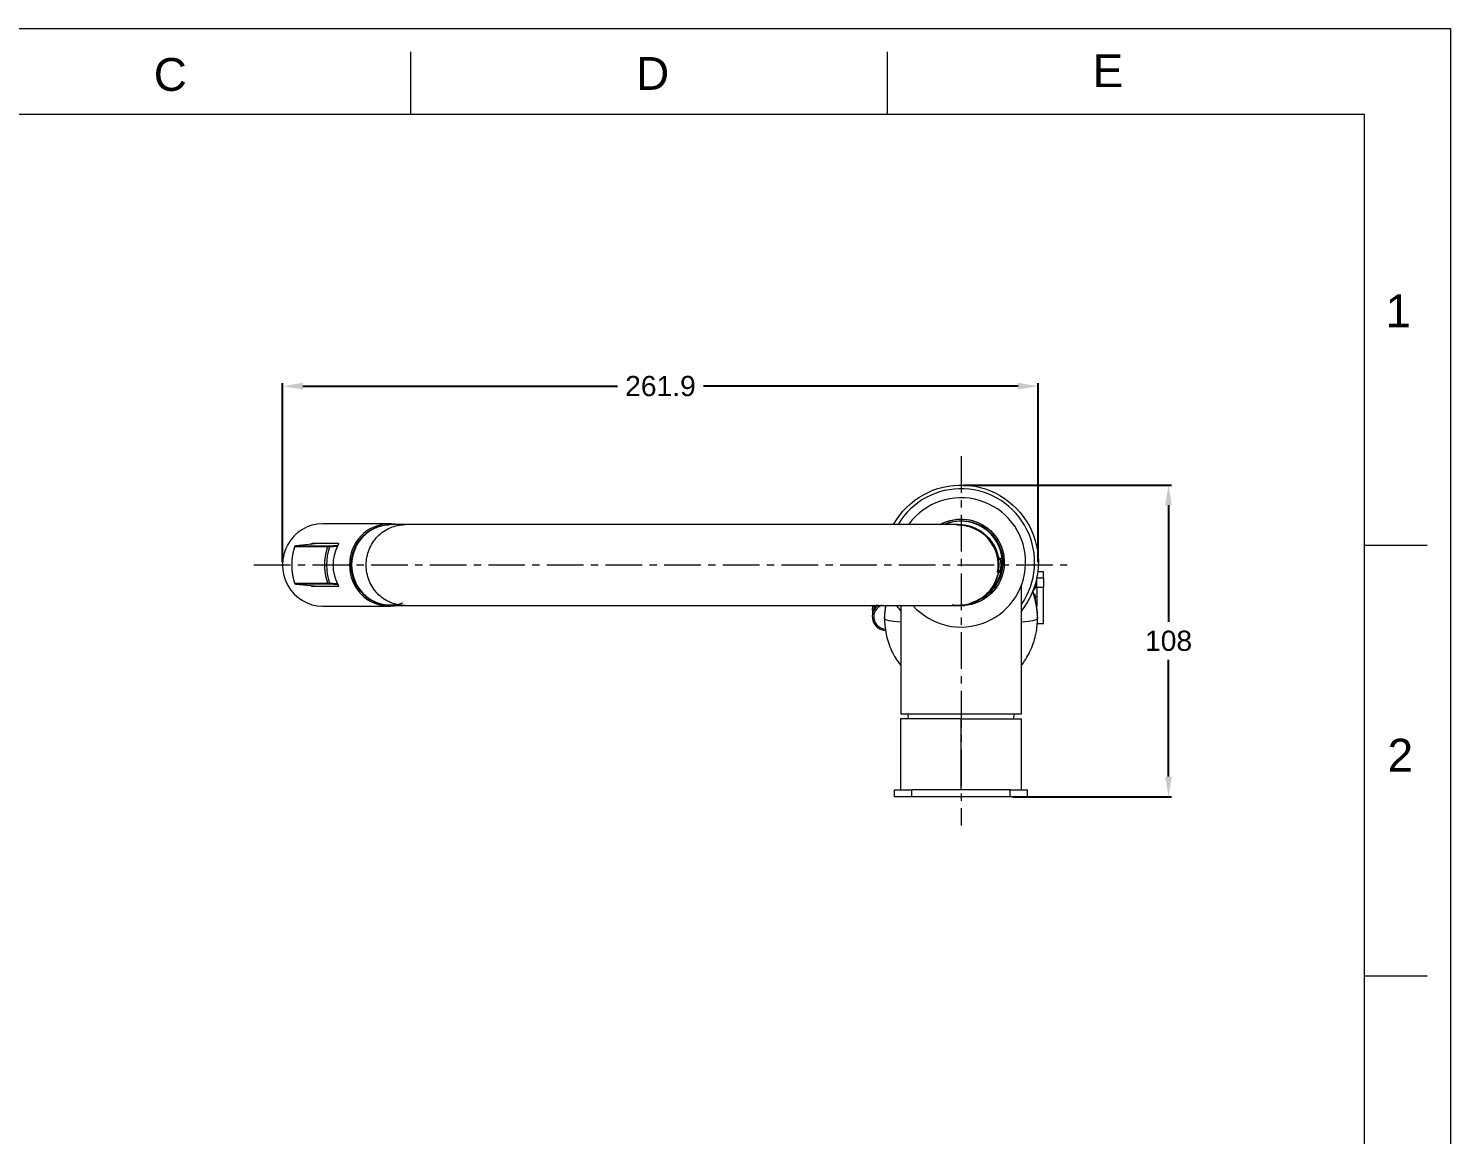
# Model space of a CAD drawing. Header units: millimetres. Extents: x 8739 to 9624, y 2517 to 3770.
# Drawn here: x 9131.6 to 9624.4, y 3386.5 to 3769.6 of the extents above; entities that cross this region are included whole.
import ezdxf

# ---------------------------------------------------------------- set-up
doc = ezdxf.new("R2010")
doc.units = ezdxf.units.MM
doc.linetypes.add('CENTERX2', pattern=[20.32, 12.7, -2.54, 2.54, -2.54])
for name, color, linetype, lineweight in [('CENTER', 1, 'CENTERX2', 15), ('DIM', 3, 'Continuous', 9), ('FORM', 7, 'Continuous', 13)]:
    doc.layers.add(name, color=color, linetype=linetype, lineweight=lineweight)
doc.styles.get("Standard").update_dxf_attribs({"font": 'arial.ttf'})
doc.dimstyles.new('사본(2) Standard', dxfattribs={"dimtxt": 3, "dimasz": 3, "dimexe": 1, "dimexo": 1, "dimgap": 0.8, "dimtad": 1, "dimtih": 1, "dimtoh": 1, "dimdec": 1, "dimdsep": 46, "dimtxsty": 'Standard', "dimcen": 0.09, "dimclrd": 3, "dimclre": 3, "dimclrt": 4, "dimadec": 0, "dimazin": 0, "dimtfac": 1, "dimtdec": 1, "dimtmove": 0, "dimatfit": 3, "dimfxl": 1.25, "dimtolj": 1, "dimtzin": 0, "dimarcsym": 1})

# ---------------------------------------------------------------- blocks, each defined once
blk = doc.blocks.new('*D62')
at = {"layer": 'Defpoints', "color": 0, "transparency": 16777216}
for p in [(9481.59, 3645.73), (9219.73, 3583.79), (9481.59, 3583.79)]:
    blk.add_point(p, dxfattribs=at)
at = {"layer": 'DIM', "color": 3, "linetype": 'ByBlock', "lineweight": -2, "transparency": 16777216}
for p, q in [((9219.73, 3584.79), (9219.73, 3646.73)), ((9481.59, 3584.79), (9481.59, 3646.73)), ((9226.73, 3645.73), (9335.78, 3645.73)), ((9474.59, 3645.73), (9365.54, 3645.73))]:
    blk.add_line(p, q, dxfattribs=at)
at = {"layer": 'DIM', "color": 3, "transparency": 16777216}
for points in [[(9226.73, 3646.9), (9226.73, 3644.57), (9219.73, 3645.73)], [(9474.59, 3646.9), (9474.59, 3644.57), (9481.59, 3645.73)]]:
    blk.add_solid(points, dxfattribs=at)
at = {"layer": 'DIM', "color": 4, "transparency": 16777216, "insert": (9350.66, 3645.73), "char_height": 7, "attachment_point": 5}
blk.add_mtext('\\A1;261.9', dxfattribs=at)
blk = doc.blocks.new('*D63')
at = {"layer": 'Defpoints', "color": 0, "transparency": 16777216}
for p in [(9454.81, 3611.49), (9526.73, 3611.49), (9471.81, 3503.49)]:
    blk.add_point(p, dxfattribs=at)
at = {"layer": 'DIM', "color": 3, "linetype": 'ByBlock', "lineweight": -2, "transparency": 16777216}
for p, q in [((9455.81, 3611.49), (9527.73, 3611.49)), ((9526.73, 3604.49), (9526.73, 3564.06)), ((9526.73, 3510.49), (9526.73, 3550.91)), ((9472.81, 3503.49), (9527.73, 3503.49))]:
    blk.add_line(p, q, dxfattribs=at)
at = {"layer": 'DIM', "color": 3, "transparency": 16777216}
for points in [[(9525.56, 3604.49), (9527.9, 3604.49), (9526.73, 3611.49)], [(9525.56, 3510.49), (9527.9, 3510.49), (9526.73, 3503.49)]]:
    blk.add_solid(points, dxfattribs=at)
at = {"layer": 'DIM', "color": 4, "transparency": 16777216, "insert": (9526.73, 3557.49), "char_height": 7, "attachment_point": 5}
blk.add_mtext('\\A1;108', dxfattribs=at)

msp = doc.modelspace()

# ---------------------------------------------------------------- linework, layer by layer
at = {"linetype": 'Continuous', "lineweight": 18}
for p, q in [((9256.66, 3598.04), (9233.49, 3598.04)), ((9262.2, 3597.76), (9257.03, 3597.76)), ((9233.34, 3591.29), (9224.26, 3590.42)), ((9224.27, 3590.42), (9224.26, 3590.42)), ((9229.94, 3591.29), (9239, 3591.29)), ((9235.82, 3590.42), (9238.9, 3590.69)), ((9468.25, 3586.18), (9467.46, 3586.23)), ((9467.46, 3581.3), (9468.25, 3581.34)), ((9480.62, 3577.48), (9481.06, 3577.97)), ((9481.06, 3578.46), (9480.81, 3578.18)), ((9481.06, 3579.28), (9481.06, 3579.29)), ((9481.06, 3576), (9481.06, 3579.28)), ((9483.36, 3581.46), (9481.41, 3581.46)), ((9483.36, 3581.45), (9483.36, 3581.46)), ((9483.36, 3579.28), (9483.36, 3581.45)), ((9483.36, 3579.28), (9483.36, 3576)), ((9224.26, 3577.16), (9224.27, 3577.16)), ((9224.26, 3577.16), (9233.34, 3576.29)), ((9239, 3576.29), (9229.94, 3576.29)), ((9238.9, 3576.88), (9235.82, 3577.16)), ((9475.71, 3532.19), (9475.71, 3576.57)), ((9481.06, 3576.29), (9479.71, 3574.78)), ((9481.06, 3576.79), (9480.03, 3575.63)), ((9480.23, 3576.2), (9481.06, 3577.13)), ((9480.36, 3572.77), (9481.06, 3572.95)), ((9481.06, 3577.63), (9480.47, 3576.97)), ((9480.47, 3572.33), (9480.47, 3573.64)), ((9481.06, 3576), (9481.06, 3569.39)), ((9483.36, 3563.56), (9483.36, 3576)), ((9233.49, 3569.54), (9256.66, 3569.54)), ((9256.81, 3569.94), (9257.02, 3569.94)), ((9257.03, 3569.76), (9262.2, 3569.76)), ((9424.06, 3568.78), (9424.06, 3568.42)), ((9424.11, 3568.29), (9424.11, 3566.92)), ((9433.91, 3569.76), (9433.91, 3532.19)), ((9424.06, 3566.24), (9424.06, 3565.87)), ((9428.31, 3565.23), (9428.31, 3565.82)), ((9428.31, 3565.23), (9428.31, 3565.78)), ((9481.25, 3563.56), (9483.36, 3563.56)), ((9481.31, 3565.78), (9481.31, 3565.23)), ((9481.31, 3565.78), (9481.31, 3565.23)), ((9433.81, 3530.49), (9433.81, 3505.89)), ((9454.81, 3530.49), (9433.81, 3530.49)), ((9433.91, 3532.19), (9475.71, 3532.19)), ((9454.81, 3530.49), (9475.81, 3530.49)), ((9475.81, 3505.89), (9475.81, 3530.49)), ((9431.81, 3503.49), (9431.81, 3505.89)), ((9431.81, 3505.89), (9437.81, 3505.89)), ((9471.81, 3505.89), (9437.81, 3505.89)), ((9471.81, 3505.89), (9477.81, 3505.89)), ((9477.81, 3503.49), (9477.81, 3505.89)), ((9437.81, 3503.49), (9431.81, 3503.49)), ((9471.81, 3503.49), (9437.81, 3503.49)), ((9477.81, 3503.49), (9471.81, 3503.49))]:
    msp.add_line(p, q, dxfattribs=at)
at = {"linetype": 'Continuous', "lineweight": 13}
for p, q in [((9235.42, 3590.09), (9223.87, 3590.09)), ((9233.34, 3591.29), (9224.27, 3590.42)), ((9224.27, 3590.42), (9235.82, 3590.42)), ((9238.65, 3590.16), (9235.99, 3589.92)), ((9481.06, 3579.28), (9483.36, 3579.28)), ((9483.36, 3581.45), (9481.41, 3581.45)), ((9223.87, 3577.49), (9235.42, 3577.49)), ((9235.82, 3577.16), (9224.27, 3577.16)), ((9224.27, 3577.16), (9233.34, 3576.29)), ((9235.99, 3577.66), (9238.65, 3577.42)), ((9483.36, 3576), (9481.06, 3576)), ((9424.24, 3567.55), (9424.24, 3569.4)), ((9424.73, 3569.78), (9424.73, 3568.66)), ((9454.81, 3505.89), (9454.81, 3530.49)), ((9437.81, 3503.49), (9437.81, 3505.89)), ((9471.81, 3503.49), (9471.81, 3505.89))]:
    msp.add_line(p, q, dxfattribs=at)
at = {"linetype": 'Continuous', "lineweight": 18, "extrusion": (0, 0, -1)}
for centre, radius, start, end in [((-9454.81, 3584.69), 26.8, 29.3231, 218.7506), ((-9454.81, 3584.69), 15, 60.9975, 180), ((-9454.81, 3584.69), 15, 61.9313, 274.7756), ((-9454.81, 3584.69), 14.45, 66.465, 257.0625), ((-9453.88, 3583.76), 14.1, 87.9017, 170.006), ((-9454.81, 3584.69), 15, 180, 273.78), ((-9453.88, 3583.76), 14.1, 190.3054, 270.53), ((-9454.81, 3584.69), 26.8, 321.2437, 325.9294)]:
    msp.add_arc(centre, radius, start, end, dxfattribs=at)
at = {"linetype": 'Continuous', "lineweight": 18}
for centre, radius, start, end in [((9454.81, 3584.69), 25.5, 325.0463, 148.9163), ((9454.81, 3584.69), 22.4, 222.0525, 143.9325), ((9454.81, 3584.69), 14.25, 305.7975, 111.5606), ((9453.88, 3583.76), 13.8, 349.7145, 91.35), ((9224.31, 3589.92), 0.5, 95.4919, 161.7588), ((9453.88, 3583.76), 14.8, 351.7695, 8.2305), ((9224.31, 3577.66), 0.5, 198.2412, 264.5081), ((9454.81, 3584.69), 14.25, 292.3987, 304.245), ((9454.81, 3584.69), 14.95, 272.5551, 275.0875), ((9458.49, 3533.99), 22.25, 184.3986, 189.0683), ((9451.12, 3533.99), 22.25, 350.9317, 355.6014)]:
    msp.add_arc(centre, radius, start, end, dxfattribs=at)
at = {"linetype": 'Continuous', "lineweight": 13}
for start, end in [(10.0043, 91.3846), (269.6442, 277.0626)]:
    msp.add_arc((9453.88, 3583.76), 14, start, end, dxfattribs=at)
at = {"linetype": 'Continuous', "lineweight": 18}
for centre, major_axis, ratio, start_param, end_param in [((9233.49, 3583.79), (0, 14.25), 0.965926, 0, 3.141593), ((9256.81, 3583.79), (0, 13.85), 0.965926, 0, 3.141593), ((9256.66, 3583.79), (0, -14.25), 0.965926, 3.141593, 6.283185), ((9257.02, 3583.79), (0, -13.85), 0.965926, 3.141593, 6.283185), ((9256.66, 3583.79), (0, -14.25), 0.965926, 2.944458, 3.141593), ((9250.96, 3583.79), (0, 14.25), 0.965926, 1.097143, 2.04445), ((9224.31, 3577.66), (-0.475, -0.157), 0.144238, 6.283179, 6.614171), ((9454.81, 3565.78), (26.5, 0), 0.995122, 0.25136, 0.348774), ((9454.81, 3568.88), (-26.5, 0), 0.995122, 3.279059, 3.295661), ((9256.66, 3583.79), (0, -14.25), 0.965926, 0, 0.177402), ((9257.02, 3583.79), (0, -13.85), 0.965926, 0, 0.333009), ((9428.81, 3565.87), (-4.75, 0), 0.995122, 5.288845, 7.839052), ((9428.81, 3568.42), (-4.75, 0), 0.995122, 5.990453, 6.428337), ((9428.81, 3566.24), (4.75, 0), 0.995122, 2.280134, 3.141543), ((9428.81, 3568.78), (4.75, 0), 0.995122, 2.93026, 3.141573), ((9428.81, 3568.29), (-4.7, 0), 0.995122, 6.042781, 6.28322), ((9424.73, 3569.29), (-0.5, 0), 0.995122, 4.712389, 6.042781), ((9454.81, 3565.23), (-26.5, 0), 0.995122, 6.109858, 6.283185), ((9454.81, 3565.78), (26.5, 0), 0.995122, 2.991478, 3.141593), ((9454.81, 3565.78), (26.5, 0), 0.995122, 0, 0.25136), ((9443.31, 3565.23), (15, 0), 0.098655, 3.141593, 4.035106), ((9443.31, 3565.23), (-15, 0), 0.098655, 0, 0.893513), ((9466.31, 3565.23), (15, 0), 0.098655, 5.389672, 6.283185), ((9466.31, 3565.23), (-15, 0), 0.098655, 2.24808, 3.141593), ((9454.81, 3565.23), (-26.5, 0), 0.995122, 2.951232, 3.141593)]:
    msp.add_ellipse(centre, major_axis=major_axis, ratio=ratio, start_param=start_param, end_param=end_param, dxfattribs=at)
at = {"linetype": 'Continuous', "lineweight": 13}
for centre, major_axis, ratio, start_param, end_param in [((9224.31, 3589.92), (0, 0.5), 0.939693, 0.087266, 1.223298), ((9235.86, 3589.92), (0, 0.5), 0.939693, 0.087266, 1.223298), ((9235.86, 3589.92), (-0.472, 0.166), 0.088608, 4.465195, 5.95445), ((9235.86, 3589.92), (-0.045, 0.498), 0.25835, 4.689078, 6.252324), ((9224.31, 3577.66), (0, 0.5), 0.939693, 1.918295, 3.054326), ((9235.86, 3577.66), (-0.472, -0.166), 0.088608, 0.328736, 1.81799), ((9235.86, 3577.66), (0, 0.5), 0.939693, 1.918295, 3.054326), ((9235.86, 3577.66), (0.045, 0.498), 0.25835, 3.172454, 4.7357), ((9454.81, 3565.23), (-26.5, 0), 0.995122, 3.141593, 3.501796), ((9454.81, 3568.83), (26, 0), 0.995122, 0.105352, 0.16016), ((9428.81, 3565.82), (4.25, 0), 0.995122, 1.902641, 4.675333)]:
    msp.add_ellipse(centre, major_axis=major_axis, ratio=ratio, start_param=start_param, end_param=end_param, dxfattribs=at)
at = {"linetype": 'Continuous', "lineweight": 18}
for points in [[(9257.03, 3569.76), (9256.14, 3569.76), (9254.37, 3569.94), (9251.82, 3570.75), (9249.46, 3572.04), (9247.41, 3573.8), (9245.71, 3575.93), (9244.46, 3578.37), (9243.67, 3581.01), (9243.42, 3583.76), (9243.67, 3586.51), (9244.46, 3589.15), (9245.71, 3591.59), (9247.41, 3593.72), (9249.46, 3595.48), (9251.82, 3596.78), (9254.37, 3597.59), (9256.14, 3597.76), (9257.03, 3597.76)], [(9235.99, 3589.92), (9234.61, 3585.99), (9234.61, 3581.59), (9235.99, 3577.66)], [(9468.53, 3585.88), (9468.26, 3585.87), (9467.99, 3585.71), (9467.78, 3585.44)], [(9468.52, 3585.91), (9468.53, 3585.9), (9468.53, 3585.89), (9468.53, 3585.88)], [(9467.77, 3582.1), (9467.98, 3581.82), (9468.25, 3581.65), (9468.53, 3581.64)], [(9468.53, 3581.64), (9468.53, 3581.63), (9468.53, 3581.62), (9468.52, 3581.61)], [(9453.88, 3569.76), (9453.2, 3569.76), (9452.5, 3569.81), (9451.79, 3569.92)]]:
    msp.add_open_spline(points, degree=3, dxfattribs=at)
at = {"linetype": 'Continuous', "lineweight": 13}
msp.add_open_spline([(9262.2, 3569.76), (9261.32, 3569.76), (9259.55, 3569.94), (9257, 3570.75), (9254.64, 3572.04), (9252.58, 3573.8), (9250.88, 3575.93), (9249.63, 3578.37), (9248.85, 3581.01), (9248.6, 3583.76), (9248.85, 3586.51), (9249.63, 3589.15), (9250.88, 3591.59), (9252.58, 3593.72), (9254.64, 3595.48), (9257, 3596.78), (9259.55, 3597.59), (9261.32, 3597.76), (9262.2, 3597.76)], degree=3, dxfattribs=at)
at = {"linetype": 'Continuous', "lineweight": 18}
for points, knots in [([(9453.57, 3597.76), (9453.57, 3597.76), (9453.59, 3597.76), (9453.38, 3597.76), (9452.17, 3597.76), (9450.28, 3597.76), (9447.62, 3597.76), (9444.08, 3597.76), (9439.54, 3597.76), (9434.22, 3597.76), (9428.09, 3597.76), (9421.2, 3597.76), (9413.59, 3597.76), (9405.41, 3597.76), (9396.86, 3597.76), (9388.15, 3597.76), (9379.39, 3597.76), (9370.7, 3597.76), (9362.99, 3597.76), (9355.98, 3597.76), (9349.28, 3597.76), (9342.41, 3597.76), (9335.53, 3597.76), (9328.8, 3597.76), (9321.69, 3597.76), (9314.28, 3597.76), (9306.67, 3597.76), (9299, 3597.76), (9291.42, 3597.76), (9284.1, 3597.76), (9277.25, 3597.76), (9271.82, 3597.76), (9267.67, 3597.76), (9264.58, 3597.76), (9262.93, 3597.76), (9262.2, 3597.76)], [0, 0, 0, 0, 0.008441, 0.04116, 0.072448, 0.1023, 0.130708, 0.164199, 0.197106, 0.230409, 0.264111, 0.29821, 0.332706, 0.367474, 0.40153, 0.434665, 0.466881, 0.498175, 0.528548, 0.548978, 0.572569, 0.599642, 0.622233, 0.646785, 0.673295, 0.701762, 0.732187, 0.764571, 0.798912, 0.83521, 0.873465, 0.913676, 0.94158, 0.970355, 1, 1, 1, 1]), ([(9453.37, 3597.75), (9453.54, 3597.76), (9454.56, 3597.78), (9456.42, 3597.62), (9459.05, 3596.87), (9461.59, 3595.57), (9463.85, 3593.73), (9465.69, 3591.47), (9466.99, 3588.93), (9467.49, 3587.16), (9467.65, 3586.29), (9467.65, 3586.28)], [0, 0, 0, 0, 0.027791, 0.166401, 0.305011, 0.44362, 0.58223, 0.72084, 0.85945, 0.998059, 1, 1, 1, 1]), ([(9223.87, 3590.09), (9223.86, 3590.07), (9223.85, 3590.02), (9223.83, 3589.96), (9223.81, 3589.89), (9223.79, 3589.82), (9223.76, 3589.76), (9223.74, 3589.69), (9223.72, 3589.63), (9223.7, 3589.56), (9223.68, 3589.49), (9223.66, 3589.43), (9223.65, 3589.36), (9223.63, 3589.29), (9223.61, 3589.23), (9223.59, 3589.16), (9223.57, 3589.09), (9223.55, 3589.03), (9223.53, 3588.96), (9223.52, 3588.89), (9223.5, 3588.82), (9223.48, 3588.76), (9223.47, 3588.69), (9223.45, 3588.62), (9223.43, 3588.55), (9223.42, 3588.49), (9223.4, 3588.42), (9223.38, 3588.35), (9223.37, 3588.28), (9223.35, 3588.22), (9223.34, 3588.15), (9223.32, 3588.08), (9223.31, 3588.01), (9223.29, 3587.94), (9223.28, 3587.88), (9223.27, 3587.81), (9223.25, 3587.74), (9223.24, 3587.67), (9223.22, 3587.6), (9223.21, 3587.53), (9223.2, 3587.47), (9223.19, 3587.4), (9223.17, 3587.33), (9223.16, 3587.26), (9223.15, 3587.19), (9223.14, 3587.12), (9223.13, 3587.05), (9223.12, 3586.99), (9223.11, 3586.92), (9223.09, 3586.85), (9223.08, 3586.78), (9223.07, 3586.71), (9223.06, 3586.64), (9223.05, 3586.57), (9223.05, 3586.5), (9223.04, 3586.43), (9223.03, 3586.36), (9223.02, 3586.3), (9223.01, 3586.23), (9223, 3586.16), (9222.99, 3586.09), (9222.99, 3586.02), (9222.98, 3585.95), (9222.97, 3585.88), (9222.96, 3585.81), (9222.96, 3585.74), (9222.95, 3585.67), (9222.94, 3585.6), (9222.94, 3585.53), (9222.93, 3585.46), (9222.93, 3585.39), (9222.92, 3585.32), (9222.92, 3585.25), (9222.91, 3585.18), (9222.91, 3585.11), (9222.9, 3585.04), (9222.9, 3584.97), (9222.89, 3584.91), (9222.89, 3584.84), (9222.89, 3584.77), (9222.88, 3584.7), (9222.88, 3584.63), (9222.88, 3584.56), (9222.87, 3584.49), (9222.87, 3584.42), (9222.87, 3584.35), (9222.87, 3584.28), (9222.87, 3584.21), (9222.87, 3584.14), (9222.86, 3584.07), (9222.86, 3584), (9222.86, 3583.93), (9222.86, 3583.86), (9222.86, 3583.79), (9222.86, 3583.72), (9222.86, 3583.65), (9222.86, 3583.58), (9222.86, 3583.51), (9222.87, 3583.44), (9222.87, 3583.37), (9222.87, 3583.3), (9222.87, 3583.23), (9222.87, 3583.16), (9222.87, 3583.09), (9222.88, 3583.02), (9222.88, 3582.95), (9222.88, 3582.88), (9222.89, 3582.81), (9222.89, 3582.74), (9222.89, 3582.67), (9222.9, 3582.6), (9222.9, 3582.53), (9222.91, 3582.46), (9222.91, 3582.39), (9222.92, 3582.32), (9222.92, 3582.25), (9222.93, 3582.18), (9222.93, 3582.11), (9222.94, 3582.04), (9222.94, 3581.97), (9222.95, 3581.9), (9222.96, 3581.83), (9222.96, 3581.77), (9222.97, 3581.7), (9222.98, 3581.63), (9222.99, 3581.56), (9222.99, 3581.49), (9223, 3581.42), (9223.01, 3581.35), (9223.02, 3581.28), (9223.03, 3581.21), (9223.04, 3581.14), (9223.05, 3581.07), (9223.05, 3581), (9223.06, 3580.93), (9223.07, 3580.87), (9223.08, 3580.8), (9223.09, 3580.73), (9223.11, 3580.66), (9223.12, 3580.59), (9223.13, 3580.52), (9223.14, 3580.45), (9223.15, 3580.38), (9223.16, 3580.31), (9223.17, 3580.25), (9223.19, 3580.18), (9223.2, 3580.11), (9223.21, 3580.04), (9223.22, 3579.97), (9223.24, 3579.9), (9223.25, 3579.84), (9223.27, 3579.77), (9223.28, 3579.7), (9223.29, 3579.63), (9223.31, 3579.56), (9223.32, 3579.49), (9223.34, 3579.43), (9223.35, 3579.36), (9223.37, 3579.29), (9223.38, 3579.22), (9223.4, 3579.16), (9223.42, 3579.09), (9223.43, 3579.02), (9223.45, 3578.95), (9223.47, 3578.89), (9223.48, 3578.82), (9223.5, 3578.75), (9223.52, 3578.68), (9223.53, 3578.62), (9223.55, 3578.55), (9223.57, 3578.48), (9223.59, 3578.42), (9223.61, 3578.35), (9223.63, 3578.28), (9223.65, 3578.22), (9223.66, 3578.15), (9223.68, 3578.08), (9223.7, 3578.02), (9223.72, 3577.95), (9223.74, 3577.88), (9223.76, 3577.82), (9223.79, 3577.75), (9223.81, 3577.69), (9223.83, 3577.62), (9223.85, 3577.55), (9223.86, 3577.51), (9223.87, 3577.49)], [0, 0, 0, 0, 0.005436, 0.010872, 0.016309, 0.021745, 0.027181, 0.032617, 0.038053, 0.043489, 0.048925, 0.05436, 0.059796, 0.065232, 0.070668, 0.076103, 0.081539, 0.086975, 0.09241, 0.097846, 0.103281, 0.108717, 0.114152, 0.119587, 0.125023, 0.130458, 0.135893, 0.141328, 0.146764, 0.152199, 0.157634, 0.163069, 0.168504, 0.173939, 0.179374, 0.184809, 0.190244, 0.195679, 0.201114, 0.206548, 0.211983, 0.217418, 0.222853, 0.228287, 0.233722, 0.239157, 0.244591, 0.250026, 0.255461, 0.260895, 0.26633, 0.271764, 0.277199, 0.282633, 0.288068, 0.293502, 0.298936, 0.304371, 0.309805, 0.315239, 0.320674, 0.326108, 0.331542, 0.336977, 0.342411, 0.347845, 0.353279, 0.358714, 0.364148, 0.369582, 0.375016, 0.38045, 0.385885, 0.391319, 0.396753, 0.402187, 0.407621, 0.413055, 0.418489, 0.423923, 0.429357, 0.434791, 0.440226, 0.44566, 0.451094, 0.456528, 0.461962, 0.467396, 0.47283, 0.478264, 0.483698, 0.489132, 0.494566, 0.5, 0.505434, 0.510868, 0.516302, 0.521736, 0.52717, 0.532604, 0.538038, 0.543472, 0.548906, 0.55434, 0.559774, 0.565209, 0.570643, 0.576077, 0.581511, 0.586945, 0.592379, 0.597813, 0.603247, 0.608681, 0.614115, 0.61955, 0.624984, 0.630418, 0.635852, 0.641286, 0.646721, 0.652155, 0.657589, 0.663023, 0.668458, 0.673892, 0.679326, 0.684761, 0.690195, 0.695629, 0.701064, 0.706498, 0.711932, 0.717367, 0.722801, 0.728236, 0.73367, 0.739105, 0.744539, 0.749974, 0.755409, 0.760843, 0.766278, 0.771713, 0.777147, 0.782582, 0.788017, 0.793452, 0.798886, 0.804321, 0.809756, 0.815191, 0.820626, 0.826061, 0.831496, 0.836931, 0.842366, 0.847801, 0.853236, 0.858672, 0.864107, 0.869542, 0.874977, 0.880413, 0.885848, 0.891283, 0.896719, 0.902154, 0.90759, 0.913025, 0.918461, 0.923897, 0.929332, 0.934768, 0.940204, 0.94564, 0.951075, 0.956511, 0.961947, 0.967383, 0.972819, 0.978255, 0.983691, 0.989128, 0.994564, 1, 1, 1, 1]), ([(9229.53, 3590.93), (9229.55, 3590.94), (9229.56, 3590.96), (9229.58, 3590.98), (9229.59, 3591), (9229.61, 3591.02), (9229.64, 3591.05), (9229.68, 3591.1), (9229.72, 3591.14), (9229.75, 3591.17), (9229.77, 3591.19), (9229.82, 3591.23), (9229.85, 3591.25), (9229.89, 3591.27), (9229.9, 3591.28), (9229.92, 3591.28), (9229.92, 3591.29), (9229.93, 3591.29), (9229.94, 3591.29), (9229.94, 3591.29)], [0, 0, 0, 0, 0.071225, 0.071225, 0.129274, 0.129274, 0.187322, 0.303419, 0.419516, 0.419516, 0.535613, 0.535613, 0.767806, 0.767806, 0.883903, 0.883903, 0.941952, 0.941952, 1, 1, 1, 1]), ([(9235.42, 3577.49), (9235.41, 3577.51), (9235.4, 3577.55), (9235.37, 3577.62), (9235.35, 3577.69), (9235.33, 3577.75), (9235.31, 3577.82), (9235.29, 3577.88), (9235.26, 3577.95), (9235.24, 3578.02), (9235.22, 3578.08), (9235.2, 3578.15), (9235.18, 3578.22), (9235.16, 3578.28), (9235.14, 3578.35), (9235.12, 3578.42), (9235.1, 3578.48), (9235.08, 3578.55), (9235.06, 3578.62), (9235.04, 3578.68), (9235.03, 3578.75), (9235.01, 3578.82), (9234.99, 3578.89), (9234.97, 3578.95), (9234.95, 3579.02), (9234.94, 3579.09), (9234.92, 3579.16), (9234.9, 3579.22), (9234.89, 3579.29), (9234.87, 3579.36), (9234.85, 3579.43), (9234.84, 3579.49), (9234.82, 3579.56), (9234.81, 3579.63), (9234.79, 3579.7), (9234.78, 3579.77), (9234.76, 3579.84), (9234.75, 3579.9), (9234.73, 3579.97), (9234.72, 3580.04), (9234.71, 3580.11), (9234.69, 3580.18), (9234.68, 3580.25), (9234.67, 3580.31), (9234.66, 3580.38), (9234.64, 3580.45), (9234.63, 3580.52), (9234.62, 3580.59), (9234.61, 3580.66), (9234.6, 3580.73), (9234.59, 3580.8), (9234.57, 3580.87), (9234.56, 3580.93), (9234.55, 3581), (9234.54, 3581.07), (9234.53, 3581.14), (9234.52, 3581.21), (9234.51, 3581.28), (9234.51, 3581.35), (9234.5, 3581.42), (9234.49, 3581.49), (9234.48, 3581.56), (9234.47, 3581.63), (9234.46, 3581.7), (9234.46, 3581.77), (9234.45, 3581.83), (9234.44, 3581.9), (9234.44, 3581.97), (9234.43, 3582.04), (9234.42, 3582.11), (9234.42, 3582.18), (9234.41, 3582.25), (9234.41, 3582.32), (9234.4, 3582.39), (9234.4, 3582.46), (9234.39, 3582.53), (9234.39, 3582.6), (9234.38, 3582.67), (9234.38, 3582.74), (9234.37, 3582.81), (9234.37, 3582.88), (9234.37, 3582.95), (9234.36, 3583.02), (9234.36, 3583.09), (9234.36, 3583.16), (9234.36, 3583.23), (9234.36, 3583.3), (9234.35, 3583.37), (9234.35, 3583.44), (9234.35, 3583.51), (9234.35, 3583.58), (9234.35, 3583.65), (9234.35, 3583.72), (9234.35, 3583.79), (9234.35, 3583.86), (9234.35, 3583.93), (9234.35, 3584), (9234.35, 3584.07), (9234.35, 3584.14), (9234.35, 3584.21), (9234.36, 3584.28), (9234.36, 3584.35), (9234.36, 3584.42), (9234.36, 3584.49), (9234.36, 3584.56), (9234.37, 3584.63), (9234.37, 3584.7), (9234.37, 3584.77), (9234.38, 3584.84), (9234.38, 3584.91), (9234.39, 3584.97), (9234.39, 3585.04), (9234.4, 3585.11), (9234.4, 3585.18), (9234.41, 3585.25), (9234.41, 3585.32), (9234.42, 3585.39), (9234.42, 3585.46), (9234.43, 3585.53), (9234.44, 3585.6), (9234.44, 3585.67), (9234.45, 3585.74), (9234.46, 3585.81), (9234.46, 3585.88), (9234.47, 3585.95), (9234.48, 3586.02), (9234.49, 3586.09), (9234.5, 3586.16), (9234.51, 3586.23), (9234.51, 3586.3), (9234.52, 3586.36), (9234.53, 3586.43), (9234.54, 3586.5), (9234.55, 3586.57), (9234.56, 3586.64), (9234.57, 3586.71), (9234.59, 3586.78), (9234.6, 3586.85), (9234.61, 3586.92), (9234.62, 3586.99), (9234.63, 3587.05), (9234.64, 3587.12), (9234.66, 3587.19), (9234.67, 3587.26), (9234.68, 3587.33), (9234.69, 3587.4), (9234.71, 3587.47), (9234.72, 3587.53), (9234.73, 3587.6), (9234.75, 3587.67), (9234.76, 3587.74), (9234.78, 3587.81), (9234.79, 3587.88), (9234.81, 3587.94), (9234.82, 3588.01), (9234.84, 3588.08), (9234.85, 3588.15), (9234.87, 3588.22), (9234.89, 3588.28), (9234.9, 3588.35), (9234.92, 3588.42), (9234.94, 3588.49), (9234.95, 3588.55), (9234.97, 3588.62), (9234.99, 3588.69), (9235.01, 3588.76), (9235.03, 3588.82), (9235.04, 3588.89), (9235.06, 3588.96), (9235.08, 3589.03), (9235.1, 3589.09), (9235.12, 3589.16), (9235.14, 3589.23), (9235.16, 3589.29), (9235.18, 3589.36), (9235.2, 3589.43), (9235.22, 3589.49), (9235.24, 3589.56), (9235.26, 3589.63), (9235.29, 3589.69), (9235.31, 3589.76), (9235.33, 3589.82), (9235.35, 3589.89), (9235.37, 3589.96), (9235.4, 3590.02), (9235.41, 3590.07), (9235.42, 3590.09)], [0, 0, 0, 0, 0.005436, 0.010872, 0.016309, 0.021745, 0.027181, 0.032617, 0.038053, 0.043489, 0.048925, 0.05436, 0.059796, 0.065232, 0.070668, 0.076103, 0.081539, 0.086975, 0.09241, 0.097846, 0.103281, 0.108717, 0.114152, 0.119587, 0.125023, 0.130458, 0.135893, 0.141328, 0.146764, 0.152199, 0.157634, 0.163069, 0.168504, 0.173939, 0.179374, 0.184809, 0.190244, 0.195679, 0.201114, 0.206548, 0.211983, 0.217418, 0.222853, 0.228287, 0.233722, 0.239157, 0.244591, 0.250026, 0.255461, 0.260895, 0.26633, 0.271764, 0.277199, 0.282633, 0.288068, 0.293502, 0.298936, 0.304371, 0.309805, 0.315239, 0.320674, 0.326108, 0.331542, 0.336977, 0.342411, 0.347845, 0.353279, 0.358714, 0.364148, 0.369582, 0.375016, 0.38045, 0.385885, 0.391319, 0.396753, 0.402187, 0.407621, 0.413055, 0.418489, 0.423923, 0.429357, 0.434791, 0.440226, 0.44566, 0.451094, 0.456528, 0.461962, 0.467396, 0.47283, 0.478264, 0.483698, 0.489132, 0.494566, 0.5, 0.505434, 0.510868, 0.516302, 0.521736, 0.52717, 0.532604, 0.538038, 0.543472, 0.548906, 0.55434, 0.559774, 0.565209, 0.570643, 0.576077, 0.581511, 0.586945, 0.592379, 0.597813, 0.603247, 0.608681, 0.614115, 0.61955, 0.624984, 0.630418, 0.635852, 0.641286, 0.646721, 0.652155, 0.657589, 0.663023, 0.668458, 0.673892, 0.679326, 0.684761, 0.690195, 0.695629, 0.701064, 0.706498, 0.711932, 0.717367, 0.722801, 0.728236, 0.73367, 0.739105, 0.744539, 0.749974, 0.755409, 0.760843, 0.766278, 0.771713, 0.777147, 0.782582, 0.788017, 0.793452, 0.798886, 0.804321, 0.809756, 0.815191, 0.820626, 0.826061, 0.831496, 0.836931, 0.842366, 0.847801, 0.853236, 0.858672, 0.864107, 0.869542, 0.874977, 0.880413, 0.885848, 0.891283, 0.896719, 0.902154, 0.90759, 0.913025, 0.918461, 0.923897, 0.929332, 0.934768, 0.940204, 0.94564, 0.951075, 0.956511, 0.961947, 0.967383, 0.972819, 0.978255, 0.983691, 0.989128, 0.994564, 1, 1, 1, 1]), ([(9239, 3591.29), (9239.02, 3591.29), (9239.03, 3591.28), (9239.04, 3591.26), (9239.04, 3591.26), (9239.05, 3591.25), (9239.05, 3591.24), (9239.05, 3591.23), (9239.05, 3591.2), (9239.05, 3591.17), (9239.05, 3591.15), (9239.05, 3591.14), (9239.04, 3591.12), (9239.04, 3591.11), (9239.03, 3591.06), (9239.02, 3591.02), (9239, 3590.96), (9239, 3590.95), (9238.99, 3590.92), (9238.98, 3590.91), (9238.97, 3590.87), (9238.96, 3590.85), (9238.93, 3590.77), (9238.91, 3590.71), (9238.88, 3590.64), (9238.87, 3590.62), (9238.86, 3590.59), (9238.84, 3590.55), (9238.82, 3590.5), (9238.77, 3590.41), (9238.74, 3590.35), (9238.71, 3590.29)], [0, 0, 0, 0, 0.125, 0.125, 0.15625, 0.15625, 0.1875, 0.1875, 0.25, 0.3125, 0.3125, 0.34375, 0.34375, 0.375, 0.375, 0.5, 0.5, 0.53125, 0.53125, 0.5625, 0.5625, 0.625, 0.625, 0.75, 0.75, 0.78125, 0.78125, 0.8125, 0.875, 0.875, 1, 1, 1, 1]), ([(9467.66, 3586.26), (9467.66, 3586.26), (9467.66, 3586.25), (9467.67, 3586.22), (9467.67, 3586.18), (9467.68, 3586.14), (9467.68, 3586.13), (9467.69, 3586.1), (9467.69, 3586.09), (9467.7, 3586.04), (9467.71, 3585.97), (9467.72, 3585.89), (9467.73, 3585.82), (9467.73, 3585.8), (9467.74, 3585.76), (9467.74, 3585.75), (9467.74, 3585.72), (9467.75, 3585.66), (9467.77, 3585.53), (9467.79, 3585.35), (9467.81, 3585.22), (9467.81, 3585.14), (9467.82, 3585.12), (9467.82, 3585.08), (9467.82, 3585.03), (9467.83, 3584.98), (9467.84, 3584.87), (9467.85, 3584.72), (9467.86, 3584.57), (9467.86, 3584.45), (9467.87, 3584.41), (9467.87, 3584.33), (9467.87, 3584.29), (9467.88, 3584.17), (9467.88, 3584.09), (9467.88, 3583.93), (9467.88, 3583.84), (9467.88, 3583.76)], [0, 0, 0, 0, 0.062222, 0.124741, 0.187259, 0.187259, 0.218518, 0.218518, 0.249778, 0.249778, 0.312296, 0.374815, 0.374815, 0.406074, 0.406074, 0.421704, 0.421704, 0.437333, 0.499852, 0.56237, 0.624889, 0.624889, 0.640518, 0.640518, 0.656148, 0.687407, 0.687407, 0.749926, 0.812444, 0.812444, 0.843704, 0.843704, 0.874963, 0.874963, 0.937481, 0.937481, 1, 1, 1, 1]), ([(9467.88, 3583.76), (9467.88, 3583.68), (9467.88, 3583.51), (9467.87, 3583.27), (9467.87, 3583.11), (9467.86, 3583.02), (9467.86, 3583), (9467.86, 3582.96), (9467.86, 3582.94), (9467.85, 3582.88), (9467.85, 3582.84), (9467.84, 3582.73), (9467.83, 3582.58), (9467.82, 3582.44), (9467.81, 3582.34), (9467.81, 3582.31), (9467.8, 3582.24), (9467.8, 3582.21), (9467.79, 3582.11), (9467.77, 3581.99), (9467.75, 3581.83), (9467.73, 3581.73), (9467.72, 3581.66), (9467.72, 3581.64), (9467.71, 3581.6), (9467.71, 3581.58), (9467.7, 3581.52), (9467.69, 3581.45), (9467.68, 3581.39), (9467.67, 3581.36), (9467.67, 3581.35), (9467.67, 3581.33), (9467.67, 3581.32), (9467.66, 3581.29), (9467.66, 3581.27), (9467.66, 3581.26), (9467.66, 3581.27), (9467.66, 3581.28), (9467.66, 3581.28), (9467.66, 3581.28), (9467.66, 3581.29), (9467.66, 3581.3), (9467.67, 3581.33), (9467.68, 3581.37), (9467.69, 3581.42), (9467.69, 3581.47), (9467.7, 3581.48), (9467.7, 3581.52), (9467.7, 3581.54), (9467.71, 3581.6), (9467.73, 3581.68), (9467.74, 3581.78), (9467.75, 3581.85), (9467.76, 3581.89), (9467.76, 3581.94), (9467.77, 3581.96), (9467.77, 3581.98), (9467.78, 3582.05), (9467.79, 3582.17), (9467.81, 3582.37), (9467.83, 3582.51), (9467.83, 3582.6), (9467.84, 3582.62), (9467.84, 3582.65), (9467.84, 3582.67), (9467.84, 3582.72), (9467.85, 3582.75), (9467.85, 3582.78)], [0, 0, 0, 0, 0.035855, 0.07171, 0.107565, 0.107565, 0.116529, 0.116529, 0.125493, 0.125493, 0.143421, 0.143421, 0.179276, 0.215131, 0.215131, 0.233058, 0.233058, 0.250986, 0.250986, 0.286841, 0.322696, 0.358551, 0.358551, 0.376479, 0.376479, 0.394407, 0.394407, 0.430262, 0.466117, 0.466117, 0.484044, 0.484044, 0.501972, 0.501972, 0.537827, 0.573682, 0.609538, 0.609538, 0.618501, 0.618501, 0.627465, 0.645393, 0.645393, 0.681248, 0.717103, 0.717103, 0.735031, 0.735031, 0.752958, 0.752958, 0.788813, 0.824668, 0.824668, 0.842596, 0.85156, 0.85156, 0.860524, 0.860524, 0.896379, 0.932234, 0.968089, 0.968089, 0.977053, 0.977053, 0.986017, 0.986017, 1, 1, 1, 1]), ([(9467.72, 3585.9), (9467.72, 3585.9), (9467.73, 3585.91), (9467.75, 3585.93), (9467.76, 3585.94), (9467.78, 3585.96), (9467.8, 3585.97), (9467.81, 3585.99), (9467.83, 3586), (9467.85, 3586.02), (9467.87, 3586.03), (9467.89, 3586.04), (9467.91, 3586.06), (9467.93, 3586.07), (9467.95, 3586.08), (9467.97, 3586.09), (9468, 3586.1), (9468.02, 3586.11), (9468.04, 3586.12), (9468.07, 3586.13), (9468.09, 3586.14), (9468.11, 3586.15), (9468.14, 3586.16), (9468.16, 3586.16), (9468.19, 3586.17), (9468.22, 3586.17), (9468.23, 3586.18), (9468.24, 3586.18)], [0, 0, 0, 0, 0.025193, 0.057509, 0.090552, 0.12432, 0.158813, 0.194031, 0.229973, 0.266639, 0.304028, 0.342139, 0.380972, 0.420525, 0.4608, 0.501793, 0.543506, 0.585937, 0.629085, 0.67295, 0.717531, 0.762827, 0.808836, 0.85556, 0.902995, 0.951142, 1, 1, 1, 1]), ([(9468.24, 3586.18), (9468.24, 3586.18), (9468.24, 3586.18), (9468.24, 3586.18), (9468.24, 3586.18), (9468.24, 3586.18), (9468.24, 3586.18), (9468.25, 3586.18), (9468.25, 3586.18), (9468.25, 3586.18), (9468.25, 3586.18), (9468.25, 3586.18), (9468.25, 3586.17), (9468.26, 3586.17), (9468.26, 3586.17), (9468.26, 3586.17), (9468.26, 3586.17), (9468.27, 3586.17), (9468.27, 3586.17), (9468.27, 3586.17), (9468.28, 3586.17), (9468.28, 3586.17), (9468.29, 3586.17), (9468.29, 3586.17), (9468.3, 3586.17), (9468.3, 3586.17), (9468.3, 3586.16), (9468.31, 3586.16), (9468.32, 3586.16), (9468.32, 3586.16), (9468.33, 3586.16), (9468.33, 3586.16), (9468.34, 3586.15), (9468.34, 3586.15), (9468.35, 3586.15), (9468.36, 3586.14), (9468.36, 3586.14), (9468.37, 3586.14), (9468.38, 3586.13), (9468.38, 3586.13), (9468.39, 3586.12), (9468.4, 3586.12), (9468.41, 3586.11), (9468.41, 3586.11), (9468.42, 3586.1), (9468.43, 3586.09), (9468.44, 3586.08), (9468.46, 3586.06), (9468.47, 3586.05), (9468.48, 3586.03), (9468.49, 3586.01), (9468.5, 3586), (9468.51, 3585.98), (9468.51, 3585.96), (9468.52, 3585.95), (9468.52, 3585.93), (9468.52, 3585.92), (9468.52, 3585.91)], [0, 0, 0, 0, 0.000566, 0.001554, 0.002993, 0.004895, 0.007263, 0.0101, 0.013411, 0.017196, 0.02146, 0.026204, 0.031431, 0.037146, 0.043351, 0.05005, 0.057246, 0.064944, 0.073148, 0.081862, 0.09109, 0.100837, 0.111107, 0.121906, 0.133237, 0.145105, 0.157515, 0.170471, 0.183978, 0.198038, 0.212658, 0.227838, 0.243584, 0.259897, 0.276779, 0.294232, 0.312256, 0.330853, 0.35002, 0.369756, 0.390059, 0.410924, 0.432347, 0.454321, 0.476838, 0.49989, 0.552242, 0.603433, 0.653361, 0.70194, 0.749097, 0.794775, 0.838933, 0.881543, 0.922591, 0.962074, 1, 1, 1, 1]), ([(9467.68, 3581.39), (9467.67, 3581.33), (9467.5, 3580.41), (9466.99, 3578.59), (9465.69, 3576.06), (9463.85, 3573.79), (9461.59, 3571.96), (9459.05, 3570.65), (9456.42, 3569.91), (9454.71, 3569.76), (9453.88, 3569.76)], [0, 0, 0, 0, 0.010041, 0.151464, 0.292886, 0.434309, 0.575732, 0.717155, 0.858577, 1, 1, 1, 1]), ([(9468.24, 3581.35), (9468.24, 3581.35), (9468.23, 3581.35), (9468.22, 3581.35), (9468.2, 3581.35), (9468.19, 3581.35), (9468.18, 3581.36), (9468.17, 3581.36), (9468.16, 3581.36), (9468.14, 3581.36), (9468.13, 3581.37), (9468.12, 3581.37), (9468.11, 3581.37), (9468.1, 3581.38), (9468.08, 3581.38), (9468.07, 3581.39), (9468.06, 3581.39), (9468.05, 3581.4), (9468.04, 3581.4), (9468.03, 3581.4), (9468.02, 3581.41), (9468.01, 3581.41), (9468, 3581.42), (9467.98, 3581.43), (9467.97, 3581.43), (9467.96, 3581.44), (9467.95, 3581.44), (9467.94, 3581.45), (9467.93, 3581.46), (9467.92, 3581.46), (9467.91, 3581.47), (9467.9, 3581.48), (9467.89, 3581.48), (9467.88, 3581.49), (9467.87, 3581.5), (9467.86, 3581.5), (9467.85, 3581.51), (9467.84, 3581.52), (9467.83, 3581.52), (9467.82, 3581.53), (9467.81, 3581.54), (9467.8, 3581.55), (9467.79, 3581.56), (9467.78, 3581.56), (9467.78, 3581.57), (9467.77, 3581.58), (9467.76, 3581.59), (9467.75, 3581.6), (9467.74, 3581.6), (9467.73, 3581.61), (9467.72, 3581.62), (9467.72, 3581.62), (9467.72, 3581.63)], [0, 0, 0, 0, 0.023061, 0.046006, 0.068833, 0.091543, 0.114136, 0.136611, 0.15897, 0.181211, 0.203334, 0.22534, 0.247228, 0.268999, 0.290652, 0.312188, 0.333605, 0.354905, 0.376086, 0.39715, 0.418096, 0.438923, 0.459633, 0.480224, 0.500697, 0.521051, 0.541288, 0.561405, 0.581405, 0.601285, 0.621048, 0.640691, 0.660216, 0.679622, 0.698909, 0.718078, 0.737127, 0.756058, 0.77487, 0.793562, 0.812136, 0.830591, 0.848926, 0.867142, 0.885239, 0.903217, 0.921076, 0.938815, 0.956434, 0.973935, 0.991316, 1, 1, 1, 1]), ([(9468.24, 3581.34), (9468.26, 3581.34), (9468.28, 3581.34), (9468.31, 3581.35), (9468.34, 3581.36), (9468.36, 3581.37), (9468.4, 3581.39), (9468.5, 3581.48), (9468.55, 3581.59), (9468.54, 3581.69)], [0, 0, 0, 0, 0.061931, 0.091799, 0.121501, 0.153577, 0.191945, 0.298535, 1, 1, 1, 1]), ([(9468.52, 3581.61), (9468.52, 3581.59), (9468.52, 3581.58), (9468.51, 3581.55), (9468.5, 3581.53), (9468.49, 3581.5), (9468.48, 3581.48), (9468.45, 3581.45), (9468.44, 3581.44), (9468.42, 3581.42), (9468.4, 3581.41), (9468.37, 3581.39), (9468.36, 3581.38), (9468.32, 3581.36), (9468.31, 3581.36), (9468.27, 3581.35), (9468.26, 3581.35), (9468.24, 3581.35)], [0, 0, 0, 0, 0.125, 0.125, 0.25, 0.25, 0.375, 0.375, 0.5, 0.5, 0.625, 0.625, 0.75, 0.75, 0.875, 0.875, 1, 1, 1, 1]), ([(9229.94, 3576.29), (9229.92, 3576.29), (9229.9, 3576.3), (9229.87, 3576.31), (9229.86, 3576.32), (9229.85, 3576.33), (9229.84, 3576.33), (9229.82, 3576.35), (9229.79, 3576.37), (9229.75, 3576.4), (9229.73, 3576.43), (9229.72, 3576.44), (9229.7, 3576.45), (9229.69, 3576.46), (9229.64, 3576.51), (9229.61, 3576.56), (9229.56, 3576.61), (9229.55, 3576.63), (9229.54, 3576.64), (9229.53, 3576.65), (9229.53, 3576.65)], [0, 0, 0, 0, 0.229911, 0.229911, 0.287389, 0.287389, 0.344867, 0.344867, 0.459823, 0.574779, 0.574779, 0.632256, 0.632256, 0.689734, 0.689734, 0.919646, 0.919646, 0.977124, 0.977124, 1, 1, 1, 1]), ([(9238.71, 3577.29), (9238.74, 3577.22), (9238.77, 3577.16), (9238.83, 3577.04), (9238.86, 3576.98), (9238.9, 3576.89), (9238.91, 3576.86), (9238.93, 3576.81), (9238.94, 3576.78), (9238.97, 3576.7), (9238.99, 3576.65), (9239.01, 3576.59), (9239.01, 3576.58), (9239.02, 3576.56), (9239.03, 3576.52), (9239.04, 3576.47), (9239.05, 3576.44), (9239.05, 3576.4), (9239.05, 3576.39), (9239.05, 3576.35), (9239.05, 3576.32), (9239.04, 3576.3), (9239.03, 3576.3), (9239.02, 3576.29), (9239.02, 3576.29), (9239.01, 3576.29), (9239, 3576.29), (9239, 3576.29)], [0, 0, 0, 0, 0.125, 0.125, 0.25, 0.25, 0.3125, 0.3125, 0.375, 0.375, 0.5, 0.5, 0.53125, 0.53125, 0.5625, 0.625, 0.6875, 0.6875, 0.75, 0.75, 0.875, 0.875, 0.9375, 0.9375, 0.96875, 0.96875, 1, 1, 1, 1]), ([(9262.2, 3569.76), (9263.14, 3569.76), (9265.31, 3569.76), (9269.54, 3569.76), (9274.45, 3569.76), (9279.87, 3569.76), (9285.63, 3569.76), (9291.59, 3569.76), (9297.62, 3569.76), (9304.19, 3569.76), (9311.21, 3569.76), (9318.52, 3569.76), (9325.27, 3569.76), (9331.59, 3569.76), (9337.74, 3569.76), (9344.99, 3569.76), (9353.44, 3569.76), (9363.06, 3569.76), (9372.72, 3569.76), (9382.28, 3569.76), (9391.59, 3569.76), (9400.49, 3569.76), (9408.85, 3569.76), (9416.63, 3569.76), (9423.75, 3569.76), (9430.26, 3569.76), (9436.21, 3569.76), (9441.58, 3569.76), (9446.23, 3569.76), (9449.54, 3569.76), (9451.74, 3569.76), (9453.09, 3569.76), (9453.77, 3569.76), (9453.87, 3569.76), (9453.88, 3569.76)], [0, 0, 0, 0, 0.038236, 0.074714, 0.109433, 0.142394, 0.173598, 0.203041, 0.230726, 0.256653, 0.288481, 0.317181, 0.342754, 0.365442, 0.387664, 0.410045, 0.443907, 0.478128, 0.512705, 0.547641, 0.582649, 0.617279, 0.651532, 0.685405, 0.718897, 0.752041, 0.786126, 0.821833, 0.859163, 0.898117, 0.924996, 0.952596, 0.980919, 1, 1, 1, 1]), ([(9428.31, 3565.23), (9428.31, 3564.43), (9428.39, 3562.62), (9428.81, 3559.82), (9429.6, 3556.89), (9430.72, 3554.08), (9432.14, 3551.42), (9433.29, 3549.76), (9433.91, 3548.98)], [0, 0, 0, 0, 0.137826, 0.310593, 0.48338, 0.656163, 0.828952, 1, 1, 1, 1]), ([(9475.72, 3548.99), (9475.8, 3549.1), (9476.49, 3550), (9477.69, 3551.79), (9479.08, 3554.48), (9480.15, 3557.31), (9480.63, 3559.24), (9480.82, 3560.22)], [0, 0, 0, 0, 0.031018, 0.274513, 0.517949, 0.761327, 1, 1, 1, 1])]:
    msp.add_open_spline(points, degree=3, knots=knots, dxfattribs=at)
at = {"layer": 'CENTER'}
for p, q in [((9454.81, 3621.49), (9454.81, 3493.49)), ((9209.73, 3583.79), (9491.59, 3583.79))]:
    msp.add_line(p, q, dxfattribs=at)
at = {"layer": 'FORM', "color": 7, "linetype": 'Continuous'}
for p, q in [((8738.58, 3769.63), (9624.45, 3769.63)), ((9624.45, 3769.63), (9624.45, 2516.9)), ((9264.14, 3739.81), (9264.14, 3761.48)), ((9429.38, 3739.81), (9429.38, 3761.48)), ((9594.62, 3739.8), (8768.41, 3739.8)), ((9594.62, 2546.72), (9594.62, 3739.8)), ((9594.62, 3590.67), (9616.3, 3590.67)), ((9594.62, 3441.53), (9616.3, 3441.53))]:
    msp.add_line(p, q, dxfattribs=at)

# ---------------------------------------------------------------- texts
at = {"layer": 'FORM', "char_height": 11.37, "attachment_point": 5}
for s, width, insert in [('E', 14.9135, (9505.73, 3754.99)), ('C', 14.9135, (9180.8, 3753.63)), ('D', 14.9135, (9347.95, 3754.04)), ('1', 74.5677, (9606.33, 3671.81)), ('2', 74.5677, (9607.04, 3517.9))]:
    msp.add_mtext_dynamic_manual_height_columns(s, width=width, gutter_width=18.64, heights=[0], dxfattribs=dict(at, insert=insert))

# ---------------------------------------------------------------- dimensions: what is measured, and where the dimension line sits
at = {"layer": 'DIM'}
dim = msp.add_linear_dim(base=(9481.59, 3645.73), p1=(9219.73, 3583.79), p2=(9481.59, 3583.79), dimstyle='사본(2) Standard', override={"dimtxt": 7, "dimasz": 7, "dimgap": 3, "dimtad": 0}, dxfattribs=at)
dim.commit()
dim.dimension.update_dxf_attribs({"geometry": '*D62', "text_midpoint": (9350.66, 3645.73)})
dim = msp.add_linear_dim(base=(9526.73, 3611.49), p1=(9471.81, 3503.49), p2=(9454.81, 3611.49), angle=90, dimstyle='사본(2) Standard', override={"dimtxt": 7, "dimasz": 7, "dimgap": 3, "dimtad": 0}, dxfattribs=at)
dim.commit()
dim.dimension.update_dxf_attribs({"geometry": '*D63', "text_midpoint": (9526.73, 3557.49)})

doc.saveas('drawing.dxf')
